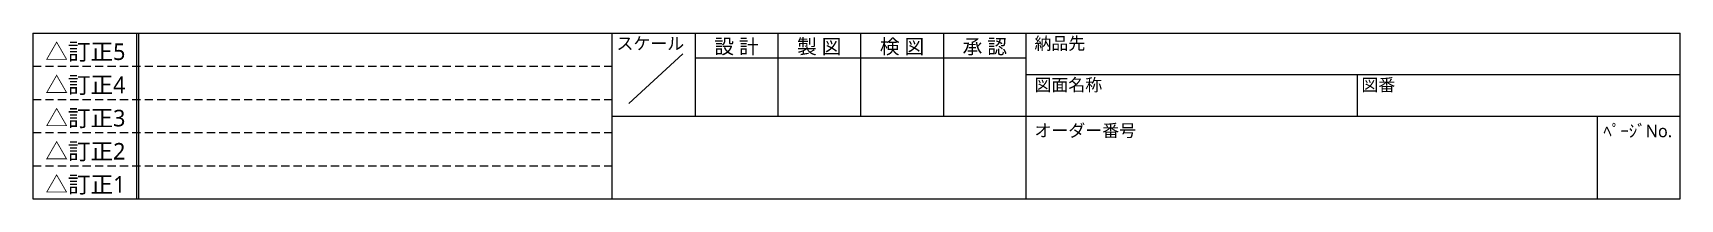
# Model space of a CAD drawing. Header units: millimetres. Extents: x 41 to 1635, y 11 to 1528.
# Drawn here: x 185 to 583, y 11 to 51 of the extents above; entities that cross this region are included whole.
import ezdxf
from ezdxf.enums import TextEntityAlignment as Align

# ---------------------------------------------------------------- set-up
doc = ezdxf.new("R2010")
doc.units = ezdxf.units.MM
doc.header["$LTSCALE"] = 8
doc.linetypes.add('HIDDEN', pattern=[0.375, 0.25, -0.125])
doc.layers.get('0').update_dxf_attribs({"linetype": 'CONTINUOUS'})
for name, color, linetype in [('HIDDEN', 7, 'HIDDEN'), ('TITLE', 4, 'CONTINUOUS'), ('ZUWAKU', 7, 'CONTINUOUS')]:
    doc.layers.add(name, color=color, linetype=linetype)
doc.styles.get("Standard").update_dxf_attribs({"font": '', "width": 0.8})
doc.styles.get('Standard').set_extended_font_data('Meiryo UI')

# ---------------------------------------------------------------- blocks, each defined once
blk = doc.blocks.new('JIS_tblock_a2')
at = {"layer": 'HIDDEN'}
for p, q in [((-398, 32), (-258, 32)), ((-398, 24), (-258, 24)), ((-398, 16), (-258, 16)), ((-398, 8), (-258, 8))]:
    blk.add_line(p, q, dxfattribs=at)
at = {"layer": 'ZUWAKU'}
for p, q in [((-398, 40), (0, 40)), ((-398, 40), (-398, 0)), ((-373, 40), (-373, 0)), ((-372.5, 40), (-372.5, 0)), ((-258, 0), (-258, 40)), ((-238, 40), (-238, 20)), ((-218, 40), (-218, 20)), ((-198, 40), (-198, 20)), ((-178, 40), (-178, 20)), ((-158, 0), (-158, 40)), ((0, 0), (0, 40)), ((-241, 35), (-254, 23)), ((-238, 34), (-158, 34)), ((-158, 30), (0, 30)), ((-78, 30), (-78, 20)), ((-258, 20), (-158, 20)), ((-158, 20), (0, 20)), ((-20, 20), (-20, 0)), ((-398, 0), (0, 0))]:
    blk.add_line(p, q, dxfattribs=at)
at = {"layer": 'TITLE'}
for tag, p, height in [('REVINFO51', (-370, 34), 3), ('ORDER2', (-139, 32.5), 5), ('REVINFO41', (-370, 26), 3), ('SCALE0', (-247.5, 23), 3), ('INFO1', (-139, 22.5), 5), ('REVINFO31', (-370, 18), 3), ('REVINFO21', (-370, 10), 3), ('ORDER1', (-136, 6), 5), ('REVINFO11', (-370, 2), 3)]:
    blk.add_attdef(tag, p, '', height=height, dxfattribs=at)
for tag, p in [('REVDATEY5', (-306, 34)), ('REVDATEM5', (-298, 34)), ('REVDATED5', (-290, 34)), ('REVDESIGN5', (-260, 34)), ('SCALE1', (-251, 29)), ('REVDATEY4', (-306, 26)), ('REVDATEM4', (-298, 26)), ('REVDATED4', (-290, 26)), ('REVDESIGN4', (-260, 26)), ('REVDATEY3', (-306, 18)), ('REVDATEM3', (-298, 18)), ('REVDATED3', (-290, 18)), ('REVDESIGN3', (-260, 18)), ('REVDATEY2', (-306, 10)), ('REVDATEM2', (-298, 10)), ('REVDATED2', (-290, 10)), ('REVDESIGN2', (-260, 10)), ('REVDATEY1', (-306, 2)), ('REVDATEM1', (-298, 2)), ('REVDATED1', (-290, 2)), ('REVDESIGN1', (-260, 2))]:
    blk.add_attdef(tag, text='', height=3, dxfattribs=at).set_placement(p, align=Align.RIGHT)
for tag, height, p in [('DESIGN1', 3, (-228, 27)), ('DESIGN2', 3, (-208, 27)), ('DESIGN3', 3, (-188, 27)), ('DESIGN4', 3, (-168, 27)), ('FILENAME0', 5, (-47.8, 25)), ('PAGE0', 3, (-10.3, 8.6))]:
    blk.add_attdef(tag, text='', height=height, dxfattribs=at).set_placement(p, align=Align.MIDDLE)
at = {"layer": 'TITLE', "flags": 1}
blk.add_attdef('LPAGE0', text='', height=3, dxfattribs=at).set_placement((-11, 3), align=Align.CENTER)
for tag, p in [('TYPE0', (-398, 0)), ('INFO3', (-398, 0)), ('INFO4', (-398, 0)), ('INFO5', (-398, 0)), ('INFO6', (-398, 0)), ('INFO7', (-398, 0)), ('INFO8', (-398, 0)), ('INFO9', (-398, 0)), ('INFO10', (-398, 0)), ('INFO11', (-398, 0)), ('INFO12', (-398, 0)), ('INFO13', (-398, 0)), ('INFO14', (-398, 0)), ('INFO15', (-398, 0)), ('INFO16', (-398, 0)), ('INFO17', (-398, 0)), ('INFO18', (-398, 0)), ('INFO19', (-398, 0)), ('INFO20', (-398, 0)), ('INFO21', (-398, 0)), ('INFO22', (-398, 0)), ('INFO23', (-398, 0)), ('INFO24', (-398, 0)), ('SCALETYPE0', (-398, 0)), ('ORDER3', (-398, 0)), ('ORDER4', (-398, 0)), ('ORDER5', (-398, 0)), ('ORDER6', (-398, 0)), ('ORDER7', (-398, 0)), ('ORDER8', (-398, 0)), ('ORDER9', (-398, 0)), ('ORDER10', (-398, 0)), ('ORDER11', (-398, 0)), ('ORDER12', (-398, 0)), ('ORDER13', (-398, 0)), ('ORDER14', (-398, 0)), ('ORDER15', (-398, 0)), ('ORDER16', (-398, 0)), ('ORDER17', (-398, 0)), ('ORDER18', (-398, 0)), ('ORDER19', (-398, 0)), ('ORDER20', (-398, 0)), ('ORDER21', (-398, 0)), ('ORDER22', (-398, 0)), ('ORDER23', (-398, 0)), ('BANNAME0', (-398, 0)), ('REFERENCETYPE0', (-398, 0)), ('DATEY2', (-398, 0)), ('DATEM2', (-398, 0)), ('DATED2', (-398, 0)), ('DATEY3', (-398, 0)), ('DATEM3', (-398, 0)), ('DATED3', (-398, 0)), ('DATEY6', (-398, 0)), ('DATEM6', (-398, 0)), ('DATED6', (-398, 0)), ('DATEY4', (-398, 0)), ('DATEM4', (-398, 0)), ('DATED4', (-398, 0)), ('DATEY1', (-398, 0)), ('DATEM1', (-398, 0)), ('DATED1', (-398, 0)), ('DATEY5', (-398, 0)), ('DATEM5', (-398, 0)), ('DATED5', (-398, 0)), ('INFO2', (-397.7, 0))]:
    blk.add_attdef(tag, p, '', height=3, dxfattribs=at)
at = {"layer": 'TITLE', "width": 0.8, "flags": 1}
for tag in ['REVINFO12', 'REVINFO13', 'REVINFO22', 'REVINFO23', 'REVINFO32', 'REVINFO33', 'REVINFO42', 'REVINFO43', 'REVINFO52', 'REVINFO53', 'REVINFO61', 'REVINFO62', 'REVINFO63', 'REVINFO71', 'REVINFO72', 'REVINFO73', 'REVINFO81', 'REVINFO82', 'REVINFO83', 'REVDESIGN6', 'REVDESIGN7', 'REVDESIGN8', 'REVDATEY6', 'REVDATEM6', 'REVDATED6', 'REVDATEY8', 'REVDATEM8', 'REVDATED8', 'REVDATEY7', 'REVDATEM7', 'REVDATED7']:
    blk.add_attdef(tag, (-398, 0), '', height=3, dxfattribs=at)
at = {"layer": 'TITLE', "flags": 1}
blk.add_attdef('PAPER0', text='', height=1, dxfattribs=at).set_placement((-3, -1), align=Align.TOP_RIGHT)
at = {"layer": 'ZUWAKU'}
for s, height, p in [('△訂正5', 4, (-395, 33.5)), ('スケール', 3, (-257, 36)), ('納品先', 3, (-156, 36)), ('△訂正4', 4, (-395, 25.5)), ('図面名称', 3, (-156, 26)), ('図番', 3, (-77, 26)), ('△訂正3', 4, (-395, 17.5)), ('オーダー番号', 3, (-156, 15)), ('△訂正2', 4, (-395, 9.5)), ('△訂正1', 4, (-395, 1.5))]:
    blk.add_text(s, height=height, dxfattribs=at).set_placement(p)
for s, height, p in [('設 計', 3.5, (-228, 35)), ('製 図', 3.5, (-208, 35)), ('検 図', 3.5, (-188, 35)), ('承 認', 3.5, (-168, 35)), ('ﾍﾟｰｼﾞNo.', 3, (-10.23, 14.88))]:
    blk.add_text(s, height=height, dxfattribs=at).set_placement(p, align=Align.CENTER)

msp = doc.modelspace()

# ---------------------------------------------------------------- block references
msp.add_blockref('JIS_tblock_a2', (583, 11))

doc.saveas('drawing.dxf')
